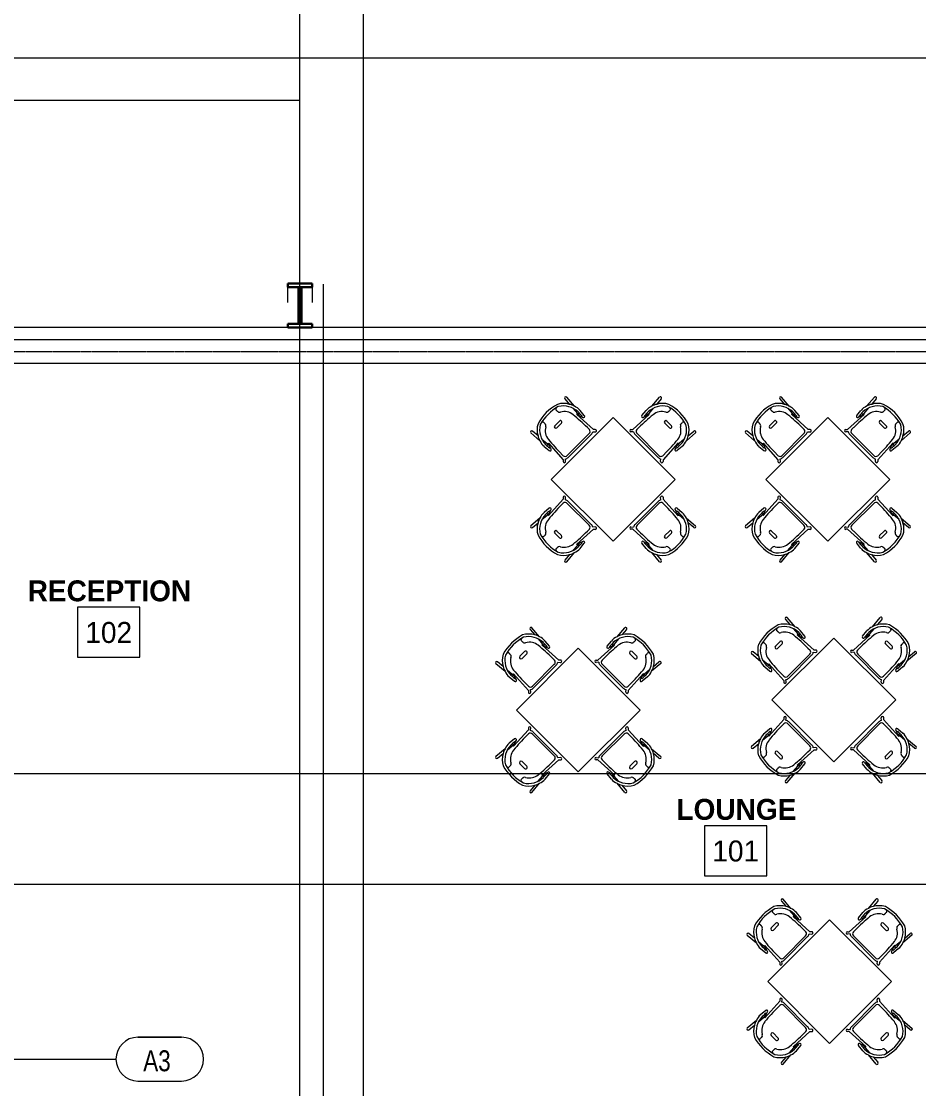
# Model space of a CAD drawing. Header units: inches. Extents: x 23906 to 26716, y -23130 to -20467.
# Drawn here: x 25866.4 to 26235.2, y -22672.5 to -22233.7 of the extents above; entities that cross this region are included whole.
import ezdxf

# ---------------------------------------------------------------- set-up
doc = ezdxf.new("R2010")
doc.units = ezdxf.units.IN
doc.header["$MEASUREMENT"] = 0
doc.linetypes.add('Grid Line 1_2_', pattern=[0.875, 0.5, -0.125, 0.125, -0.125])
for name, color, linetype, lineweight in [('A-AREA', 32, 'Continuous', 9), ('A-AREA-IDEN', 2, 'Continuous', 9), ('A-FLOR', 192, 'Continuous', 13), ('A-WALL-IDEN', 211, 'Continuous', 9), ('G-ANNO-SYMB', 111, 'Continuous', 9), ('I-FURN', 30, 'Continuous', 9), ('S-BEAM', 12, 'Continuous', 9), ('S-GRID', 1, 'Continuous', 9)]:
    doc.layers.add(name, color=color, linetype=linetype, lineweight=lineweight)
doc.styles.add('Century Gothic', font='GOTHIC.TTF', dxfattribs={"height": 8.622671})
doc.styles.add('Century Gothic_1', font='GOTHIC.TTF', dxfattribs={"width": 0.8, "height": 8.622671})
doc.styles.add('Century Gothic_B', font='GOTHICB.TTF', dxfattribs={"height": 8.616719})
pattern_1 = [(225, (25980.89, -22360.053), (9.503515, -9.503515), []), (225, (25980.89, -22374.453), (9.503515, -9.503515), [])]

# ---------------------------------------------------------------- blocks, each defined once
blk = doc.blocks.new('Falcon 7700 Series Pedestal Base - 36_ Square Top x 30_ - Wheelchair Height-460525-Enlarged First Floor Plan _East_')
at = {"layer": 'I-FURN'}
for p, q in [((18, 18), (-18, 18)), ((-18, 18), (-18, -18)), ((18, -18), (18, 18)), ((-18, -18), (18, -18))]:
    blk.add_line(p, q, dxfattribs=at)
blk = doc.blocks.new('HermanMiller_Collection_Air-Chair_SideChair_Arms - Arms-457867-Enlarged First Floor Plan _East_')
at = {"layer": 'I-FURN'}
for p, q in [((-3.55, 10.02), (-8.45, 10.45)), ((-8.45, 9.45), (-5.47, 9.18)), ((-3.35, 9.02), (-0.6, 8.8)), ((2.04, 10.2), (-0.69, 10.45)), ((-0.34, 8.32), (-0.6, 8.8)), ((-0.6, 8.8), (0.38, 8.73)), ((8.79, 8.8), (-0.34, 8.32)), ((0.77, 8.78), (2.2, 9.22)), ((9.32, 9.33), (8.79, 8.8)), ((6.45, 7.57), (7.62, 7.57)), ((8.7, 6.35), (8.7, -6.35)), ((9.17, 7.94), (10.01, 8.64)), ((9.52, -6.69), (9.52, 6.69)), ((-3.6, 1.35), (-3.6, -1.35)), ((-2.35, -1.35), (-2.35, 1.35)), ((-0.6, -8.8), (-0.34, -8.32)), ((0.38, -8.73), (-0.6, -8.8)), ((-0.34, -8.32), (8.79, -8.8)), ((6.45, -7.57), (7.62, -7.57)), ((10.01, -8.64), (9.17, -7.94)), ((-5.47, -9.18), (-8.45, -9.45)), ((-8.45, -10.45), (-3.55, -10.02)), ((-3.35, -9.02), (-0.6, -8.8)), ((-0.69, -10.45), (2.04, -10.2)), ((2.2, -9.22), (0.77, -8.78)), ((8.79, -8.8), (9.32, -9.33))]:
    blk.add_line(p, q, dxfattribs=at)
for centre, radius, start, end in [((-1.51, 1.66), 8.5, 117.7851, 152.2149), ((-8.45, 9.95), 0.5, 90, 270), ((-0.65, 0.76), 8.69, 90.7893, 148.9202), ((-2.46, 4.97), 5.17, 102.2096, 125.548), ((-1.25, 4.41), 6.06, 84.7201, 112.311), ((-0.51, -9.88), 19.32, 84.4222, 90.7893), ((0.44, 9.26), 0.53, 159.7405, 262.7198), ((0.45, 9.65), 0.924, 265.6115, 290.3639), ((1.81, 9.64), 0.521, 212.9555, 275.0445), ((2.06, 9.7), 0.499, 287, 91.3054), ((9.66, 8.99), 0.49, 315, 135), ((9.93, 0), 19.77, 163.4787, 196.5213), ((9.93, 0), 18.77, 163.7855, 196.2145), ((-0.23, 0.83), 6.63, 124.5004, 148.6439), ((-0.92, 1.66), 5.55, 95.4677, 123.4626), ((6.58, -76.67), 84.24, 90.0911, 95.4677), ((7.62, 6.48), 1.09, 353.2467, 90.0911), ((7.56, 6.82), 1.97, 356.1033, 34.6542), ((-7.66, 5.36), 2.08, 305.4968, 328.6439), ((-2.98, 1.35), 0.625, 360, 180), ((-7.66, -5.36), 2.08, 31.3561, 54.5032), ((-0.23, -0.83), 6.63, 211.3561, 235.4996), ((-2.98, -1.35), 0.625, 180, 360), ((-1.51, -1.66), 8.5, 207.7851, 242.2149), ((-0.65, -0.76), 8.69, 211.0798, 269.2107), ((-0.92, -1.66), 5.55, 236.5374, 264.5323), ((6.58, 76.67), 84.24, 264.5323, 269.9089), ((0.44, -9.26), 0.53, 97.2802, 200.2595), ((0.45, -9.65), 0.924, 69.6361, 94.3885), ((7.62, -6.48), 1.09, 269.9089, 6.7533), ((7.56, -6.82), 1.97, 325.3458, 3.8967), ((9.66, -8.99), 0.49, 225, 45), ((-8.45, -9.95), 0.5, 90, 270), ((-2.46, -4.97), 5.17, 234.452, 257.7904), ((-1.25, -4.41), 6.06, 247.689, 275.2799), ((-0.51, 9.88), 19.32, 269.2107, 275.5778), ((1.81, -9.64), 0.521, 84.9555, 147.0445), ((2.06, -9.7), 0.499, 268.6946, 73)]:
    blk.add_arc(centre, radius, start, end, dxfattribs=at)
for centre, major_axis, ratio, start_param, end_param in [((-7.46, 6.92), (0.03, 3.66), 0.320235, 2.34328, 2.536765), ((-7.87, 5.38), (-0.03, 1.79), 0.298783, 2.522217, 3.153947), ((-7.46, -6.92), (-0.03, 3.66), 0.320235, 0.604828, 0.798312), ((-7.87, -5.38), (0.03, 1.79), 0.298783, 6.270831, 6.902561)]:
    blk.add_ellipse(centre, major_axis=major_axis, ratio=ratio, start_param=start_param, end_param=end_param, dxfattribs=at)
for points in [[(-6.45, 3.67), (-6.52, 3.66), (-6.67, 3.64), (-6.9, 3.62), (-7.13, 3.61), (-7.4, 3.6), (-7.65, 3.59), (-7.83, 3.59)], [(-6.45, -3.67), (-6.52, -3.66), (-6.67, -3.64), (-6.9, -3.62), (-7.13, -3.61), (-7.4, -3.6), (-7.65, -3.59), (-7.83, -3.59)]]:
    blk.add_open_spline(points, degree=3, knots=[-1, -1, -1, -1, -0.75, -0.5, -0.375, -0.25, 0, 0, 0, 0], dxfattribs=at)
blk = doc.blocks.new('HermanMiller_Collection_Air-Chair_SideChair_Arms - Arms-460524-Enlarged First Floor Plan _East_')
at = {"layer": 'I-FURN'}
for p, q in [((-8.45, 10.45), (-3.55, 10.02)), ((-5.47, 9.18), (-8.45, 9.45)), ((-3.35, 9.02), (-0.6, 8.8)), ((-0.69, 10.45), (2.04, 10.2)), ((-0.6, 8.8), (-0.34, 8.32)), ((0.38, 8.73), (-0.6, 8.8)), ((-0.34, 8.32), (8.79, 8.8)), ((2.2, 9.22), (0.77, 8.78)), ((8.79, 8.8), (9.32, 9.33)), ((6.45, 7.57), (7.62, 7.57)), ((8.7, -6.35), (8.7, 6.35)), ((10.01, 8.64), (9.17, 7.94)), ((9.52, 6.69), (9.52, -6.69)), ((-3.6, -1.35), (-3.6, 1.35)), ((-2.35, 1.35), (-2.35, -1.35)), ((-0.34, -8.32), (-0.6, -8.8)), ((-0.6, -8.8), (0.38, -8.73)), ((8.79, -8.8), (-0.34, -8.32)), ((6.45, -7.57), (7.62, -7.57)), ((9.17, -7.94), (10.01, -8.64)), ((-8.45, -9.45), (-5.47, -9.18)), ((-3.55, -10.02), (-8.45, -10.45)), ((-3.35, -9.02), (-0.6, -8.8)), ((2.04, -10.2), (-0.69, -10.45)), ((0.77, -8.78), (2.2, -9.22)), ((9.32, -9.33), (8.79, -8.8))]:
    blk.add_line(p, q, dxfattribs=at)
for centre, radius, start, end in [((-1.51, 1.66), 8.5, 117.7851, 152.2149), ((-8.45, 9.95), 0.5, 90, 270), ((-0.65, 0.76), 8.69, 90.7893, 148.9202), ((-2.46, 4.97), 5.17, 102.2096, 125.548), ((-1.25, 4.41), 6.06, 84.7201, 112.311), ((-0.51, -9.88), 19.32, 84.4222, 90.7893), ((0.44, 9.26), 0.53, 159.7405, 262.7198), ((0.45, 9.65), 0.924, 265.6115, 290.3639), ((1.81, 9.64), 0.521, 212.9555, 275.0445), ((2.06, 9.7), 0.499, 287, 91.3054), ((9.66, 8.99), 0.49, 315, 135), ((9.93, 0), 19.77, 163.4787, 196.5213), ((9.93, 0), 18.77, 163.7855, 196.2145), ((-0.23, 0.83), 6.63, 124.5004, 148.6439), ((-0.92, 1.66), 5.55, 95.4677, 123.4626), ((6.58, -76.67), 84.24, 90.0911, 95.4677), ((7.62, 6.48), 1.09, 353.2467, 90.0911), ((7.56, 6.82), 1.97, 356.1033, 34.6542), ((-7.66, 5.36), 2.08, 305.4968, 328.6439), ((-2.98, 1.35), 0.625, 0, 180), ((-7.66, -5.36), 2.08, 31.3561, 54.5032), ((-0.23, -0.83), 6.63, 211.3561, 235.4996), ((-2.98, -1.35), 0.625, 180, 0), ((-1.51, -1.66), 8.5, 207.7851, 242.2149), ((-0.65, -0.76), 8.69, 211.0798, 269.2107), ((-0.92, -1.66), 5.55, 236.5374, 264.5323), ((6.58, 76.67), 84.24, 264.5323, 269.9089), ((0.44, -9.26), 0.53, 97.2802, 200.2595), ((0.45, -9.65), 0.924, 69.6361, 94.3885), ((7.62, -6.48), 1.09, 269.9089, 6.7533), ((7.56, -6.82), 1.97, 325.3458, 3.8967), ((9.66, -8.99), 0.49, 225, 45), ((-8.45, -9.95), 0.5, 90, 270), ((-2.46, -4.97), 5.17, 234.452, 257.7904), ((-1.25, -4.41), 6.06, 247.689, 275.2799), ((-0.51, 9.88), 19.32, 269.2107, 275.5778), ((1.81, -9.64), 0.521, 84.9555, 147.0445), ((2.06, -9.7), 0.499, 268.6946, 73)]:
    blk.add_arc(centre, radius, start, end, dxfattribs=at)
for centre, major_axis, ratio, start_param, end_param in [((-7.46, 6.92), (0.03, 3.66), 0.320235, 2.34328, 2.536765), ((-7.87, 5.38), (-0.03, 1.79), 0.298783, 2.522217, 3.153947), ((-7.46, -6.92), (-0.03, 3.66), 0.320235, 0.604828, 0.798312), ((-7.87, -5.38), (0.03, 1.79), 0.298783, 6.270831, 6.902561)]:
    blk.add_ellipse(centre, major_axis=major_axis, ratio=ratio, start_param=start_param, end_param=end_param, dxfattribs=at)
for points in [[(-6.45, 3.67), (-6.52, 3.66), (-6.67, 3.64), (-6.9, 3.62), (-7.13, 3.61), (-7.4, 3.6), (-7.65, 3.59), (-7.83, 3.59)], [(-6.45, -3.67), (-6.52, -3.66), (-6.67, -3.64), (-6.9, -3.62), (-7.13, -3.61), (-7.4, -3.6), (-7.65, -3.59), (-7.83, -3.59)]]:
    blk.add_open_spline(points, degree=3, knots=[-1, -1, -1, -1, -0.75, -0.5, -0.375, -0.25, 0, 0, 0, 0], dxfattribs=at)
blk = doc.blocks.new('columns and girder2 - one-V14-Enlarged First Floor Plan _East_')
at = {"layer": 'S-BEAM'}
h = blk.add_hatch(dxfattribs=at)
h.set_pattern_fill('FP_19', color=256, style=0, pattern_type=2)
h.set_pattern_definition(pattern_1)
h.paths.add_polyline_path([(-5, -0.5), (-5, -2), (5, -2), (5, -0.5)], flags=0)
h.paths.add_polyline_path([(-5, -17.03), (-5, -18.55), (5, -18.55), (5, -17.03)], flags=0)
h.paths.add_polyline_path([(-5, -1204.89), (-5, -1206.4), (5, -1206.4), (5, -1204.89)], flags=0)
h.paths.add_polyline_path([(5, -1224.25), (-5, -1224.25), (-5, -1225), (5, -1225)], flags=0)
h = blk.add_hatch(dxfattribs=at)
h.set_pattern_fill('FP_19', color=256, style=0, pattern_type=2)
h.set_pattern_definition(pattern_1)
h.paths.add_polyline_path([(0.62, -2), (-0.63, -2), (-0.63, -17.03), (0.62, -17.03)], flags=0)
h.paths.add_polyline_path([(-0.63, -1206.4), (-0.63, -1224.25), (0.62, -1224.25), (0.62, -1206.4)], flags=0)
at = {"layer": 'S-BEAM', "lineweight": 30}
for p, q in [((5, -0.5), (-5, -0.5)), ((-5, -0.5), (-5, -2)), ((-5, -2), (5, -2)), ((0.62, -2), (-0.63, -2)), ((-0.63, -2), (-0.63, -17.03)), ((0.62, -17.03), (0.62, -2)), ((5, -2), (5, -0.5)), ((5, -17.03), (-5, -17.03)), ((-5, -17.03), (-5, -18.55)), ((-0.63, -17.03), (0.62, -17.03)), ((5, -18.55), (5, -17.03)), ((-5, -18.55), (5, -18.55))]:
    blk.add_line(p, q, dxfattribs=at)
at = {"layer": 'S-BEAM'}
for p, q in [((-5, -17.03), (-5, -10.69)), ((5, -10.69), (5, -17.03))]:
    blk.add_line(p, q, dxfattribs=at)
blk = doc.blocks.new('Wall Tag - 1_4_-1369832-Enlarged First Floor Plan _East_')
at = {"layer": 'A-WALL-IDEN', "color": 153}
for p, q in [((-0.0822, 0.0968), (0.1053, 0.0968)), ((0.1053, 0.0968), (-0.0822, 0.0968)), ((-0.0822, -0.0907), (0.1053, -0.0907)), ((-0.0822, -0.0907), (0.1053, -0.0907))]:
    blk.add_line(p, q, dxfattribs=at)
for centre, start, end in [((-0.0822, 0.0031), 90, 270), ((-0.0822, 0.0031), 90, 270), ((0.1053, 0.0031), 270, 90), ((0.1053, 0.0031), 270, 90)]:
    blk.add_arc(centre, 0.0937, start, end, dxfattribs=at)

msp = doc.modelspace()

# ---------------------------------------------------------------- linework, layer by layer
at = {"layer": 'A-AREA'}
for p, q in [((25990.39, -22341.81), (25990.39, -22683.18)), ((25850.02, -22364.49), (26273.39, -22364.49))]:
    msp.add_line(p, q, dxfattribs=at)
at = {"layer": 'A-AREA-IDEN', "flags": 128}
for points in [[(25889.42, -22474.58), (25889.42, -22495.15), (25915.13, -22495.15), (25915.13, -22474.58)], [(26147.14, -22564.43), (26147.14, -22585), (26172.85, -22585), (26172.85, -22564.43)]]:
    msp.add_lwpolyline(points, close=True, dxfattribs=at)
at = {"layer": 'A-FLOR'}
for p, q in [((25980.89, -22266.05), (25980.89, -21385.2)), ((24603.39, -22266.05), (25980.89, -22266.05))]:
    msp.add_line(p, q, dxfattribs=at)
at = {"layer": 'A-WALL-IDEN', "color": 153}
msp.add_line((25860.64, -22660.41), (25905.24, -22660.41), dxfattribs=at)
at = {"layer": 'G-ANNO-SYMB'}
for p, q in [((26006.82, -21003.08), (26006.82, -22908.84)), ((26314.63, -22248.83), (23915.52, -22248.83)), ((26313.52, -22374.36), (23919.06, -22374.36)), ((26309.89, -22588.63), (23915.43, -22588.63))]:
    msp.add_line(p, q, dxfattribs=at)
at = {"layer": 'S-GRID', "linetype": 'Grid Line 1_2_'}
for p, q in [((25980.89, -22929.31), (25980.89, -20749.66)), ((25980.89, -23058.9), (25980.89, -20902.43)), ((26649, -22359.55), (24012.52, -22359.55)), ((26535.93, -22359.55), (24012.52, -22359.55)), ((26601, -22369.55), (24012.52, -22369.55)), ((26427.34, -22543.05), (24012.52, -22543.05)), ((26535.93, -22543.05), (24110.38, -22543.05))]:
    msp.add_line(p, q, dxfattribs=at)

# ---------------------------------------------------------------- block references
at = {"layer": 'A-WALL-IDEN', "color": 153, "xscale": 95.99999999999994, "yscale": 95.99999999999994, "zscale": 95.99999999999994}
msp.add_blockref('Wall Tag - 1_4_-1369832-Enlarged First Floor Plan _East_', (25922.14, -22660.71), dxfattribs=at)
at = {"layer": 'I-FURN'}
for name, p, rotation in [('HermanMiller_Collection_Air-Chair_SideChair_Arms - Arms-457867-Enlarged First Floor Plan _East_', (26089.1, -22401.55), 314.9999999999997), ('HermanMiller_Collection_Air-Chair_SideChair_Arms - Arms-460524-Enlarged First Floor Plan _East_', (26130.11, -22401.55), 224.9999999999995), ('HermanMiller_Collection_Air-Chair_SideChair_Arms - Arms-457867-Enlarged First Floor Plan _East_', (26177.38, -22401.55), 314.9999999999997), ('HermanMiller_Collection_Air-Chair_SideChair_Arms - Arms-460524-Enlarged First Floor Plan _East_', (26218.39, -22401.55), 224.9999999999995), ('Falcon 7700 Series Pedestal Base - 36_ Square Top x 30_ - Wheelchair Height-460525-Enlarged First Floor Plan _East_', (26109.61, -22422.05), 314.9999999999997), ('Falcon 7700 Series Pedestal Base - 36_ Square Top x 30_ - Wheelchair Height-460525-Enlarged First Floor Plan _East_', (26197.89, -22422.05), 314.9999999999997), ('HermanMiller_Collection_Air-Chair_SideChair_Arms - Arms-457867-Enlarged First Floor Plan _East_', (26089.1, -22442.56), 44.99999999999943), ('HermanMiller_Collection_Air-Chair_SideChair_Arms - Arms-460524-Enlarged First Floor Plan _East_', (26130.11, -22442.56), 134.9999999999997), ('HermanMiller_Collection_Air-Chair_SideChair_Arms - Arms-457867-Enlarged First Floor Plan _East_', (26177.38, -22442.56), 44.99999999999943), ('HermanMiller_Collection_Air-Chair_SideChair_Arms - Arms-460524-Enlarged First Floor Plan _East_', (26218.39, -22442.56), 134.9999999999997), ('HermanMiller_Collection_Air-Chair_SideChair_Arms - Arms-457867-Enlarged First Floor Plan _East_', (26179.79, -22492.24), 314.9999999999997), ('HermanMiller_Collection_Air-Chair_SideChair_Arms - Arms-460524-Enlarged First Floor Plan _East_', (26220.8, -22492.24), 224.9999999999995), ('HermanMiller_Collection_Air-Chair_SideChair_Arms - Arms-457867-Enlarged First Floor Plan _East_', (26074.79, -22496.37), 314.9999999999997), ('HermanMiller_Collection_Air-Chair_SideChair_Arms - Arms-460524-Enlarged First Floor Plan _East_', (26115.8, -22496.37), 224.9999999999995), ('Falcon 7700 Series Pedestal Base - 36_ Square Top x 30_ - Wheelchair Height-460525-Enlarged First Floor Plan _East_', (26200.3, -22512.74), 314.9999999999997), ('Falcon 7700 Series Pedestal Base - 36_ Square Top x 30_ - Wheelchair Height-460525-Enlarged First Floor Plan _East_', (26095.3, -22516.88), 314.9999999999997), ('HermanMiller_Collection_Air-Chair_SideChair_Arms - Arms-457867-Enlarged First Floor Plan _East_', (26179.79, -22533.25), 44.99999999999943), ('HermanMiller_Collection_Air-Chair_SideChair_Arms - Arms-460524-Enlarged First Floor Plan _East_', (26220.8, -22533.25), 134.9999999999997), ('HermanMiller_Collection_Air-Chair_SideChair_Arms - Arms-457867-Enlarged First Floor Plan _East_', (26074.79, -22537.39), 44.99999999999943), ('HermanMiller_Collection_Air-Chair_SideChair_Arms - Arms-460524-Enlarged First Floor Plan _East_', (26115.8, -22537.39), 134.9999999999997), ('HermanMiller_Collection_Air-Chair_SideChair_Arms - Arms-457867-Enlarged First Floor Plan _East_', (26178.08, -22608.05), 314.9999999999997), ('HermanMiller_Collection_Air-Chair_SideChair_Arms - Arms-460524-Enlarged First Floor Plan _East_', (26219.09, -22608.05), 224.9999999999995), ('Falcon 7700 Series Pedestal Base - 36_ Square Top x 30_ - Wheelchair Height-460525-Enlarged First Floor Plan _East_', (26198.59, -22628.55), 314.9999999999997), ('HermanMiller_Collection_Air-Chair_SideChair_Arms - Arms-457867-Enlarged First Floor Plan _East_', (26178.08, -22649.06), 44.99999999999943), ('HermanMiller_Collection_Air-Chair_SideChair_Arms - Arms-460524-Enlarged First Floor Plan _East_', (26219.09, -22649.06), 134.9999999999997)]:
    msp.add_blockref(name, p, dxfattribs=dict(at, rotation=rotation))
at = {"layer": 'S-BEAM', "rotation": 180}
msp.add_blockref('columns and girder2 - one-V14-Enlarged First Floor Plan _East_', (25980.89, -22360.05), dxfattribs=at)

# ---------------------------------------------------------------- texts
at = {"layer": 'A-AREA-IDEN', "attachment_point": 2}
for s, insert, char_height, width, line_spacing_factor, style in [('RECEPTION', (25902.57, -22463.56), 8.617, 75.168, 0.984796, 'Century Gothic_B'), ('102', (25902.28, -22480.67), 8.623, 23.652, 0.984117, 'Century Gothic'), ('LOUNGE', (26160.28, -22553.4), 8.617, 57.78, 0.984796, 'Century Gothic_B'), ('101', (26160, -22570.52), 8.623, 23.652, 0.984117, 'Century Gothic')]:
    msp.add_mtext(s, dxfattribs=dict(at, insert=insert, char_height=char_height, width=width, line_spacing_factor=line_spacing_factor, style=style))

# ---------------------------------------------------------------- next in the draw order: texts
at = {"layer": 'A-WALL-IDEN', "insert": (25922.11, -22656.77), "char_height": 8.623, "width": 14.58, "attachment_point": 2, "line_spacing_factor": 0.984117, "style": 'Century Gothic_1', "bg_fill": 3, "box_fill_scale": 1.25, "bg_fill_color": 0, "bg_fill_transparency": 0}
msp.add_mtext('A3', dxfattribs=at)

doc.saveas('drawing.dxf')
